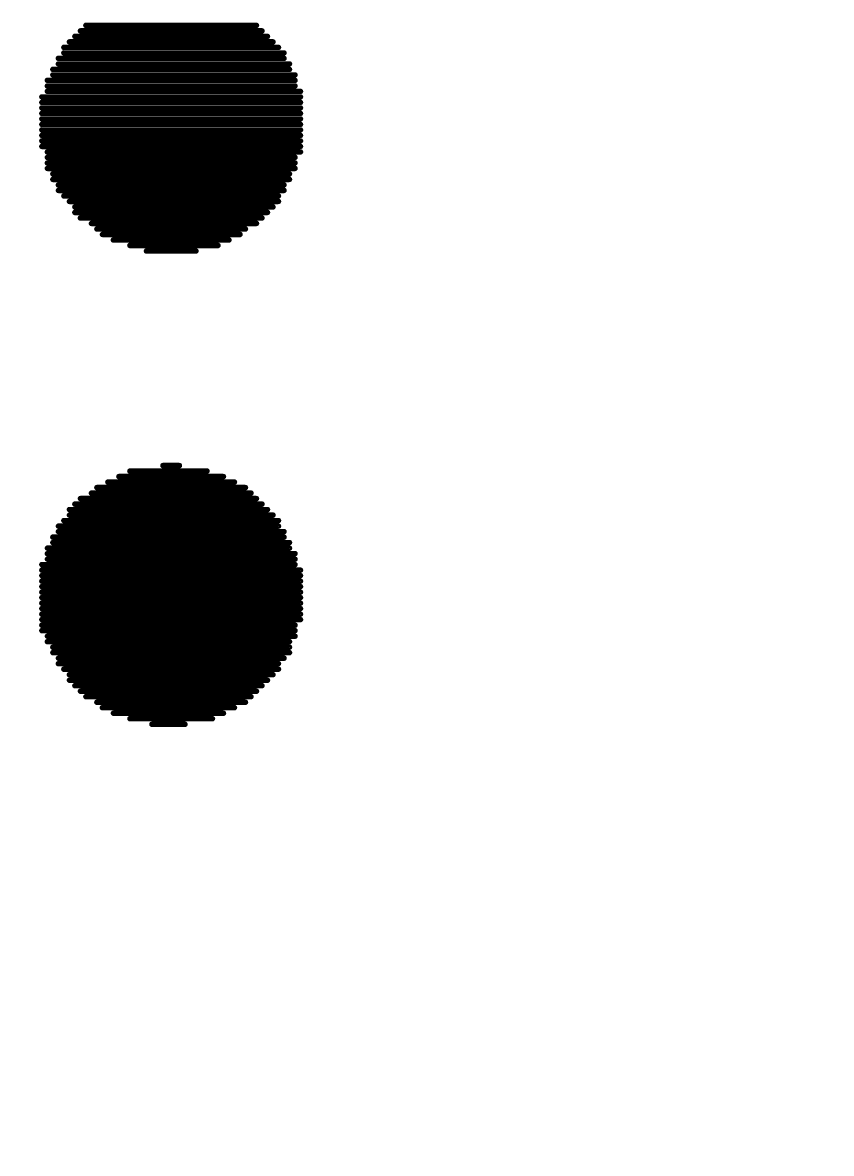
# Model space of a CAD drawing. Header units: millimetres. Extents: x -46.4 to 46.4, y -47.3 to 46.4.
# Drawn here: x -18.82 to -17.887, y -2.687 to -1.382 of the extents above; entities that cross this region are included whole.
import ezdxf

# ---------------------------------------------------------------- set-up
doc = ezdxf.new("R2010")
doc.units = ezdxf.units.MM
doc.layers.add('BottomOverlay', color=54, linetype='Continuous')
doc.layers.add('Mechanical1', color=6, linetype='Continuous')

# ---------------------------------------------------------------- blocks, each defined once
blk = doc.blocks.new('________2')
at = {"layer": 'BottomOverlay', "const_width": 0.00635}
for points in [[(5.253, -4.3849), (5.4498, -4.3849)], [(5.2403, -4.3976), (5.4625, -4.3976)], [(5.2466, -4.3913), (5.4562, -4.3913)], [(5.2276, -4.4103), (5.4752, -4.4103)], [(5.2339, -4.404), (5.4689, -4.404)], [(5.2212, -4.423), (5.4816, -4.423)], [(5.2276, -4.4167), (5.4816, -4.4167)], [(5.2149, -4.4357), (5.4879, -4.4357)], [(5.2212, -4.4294), (5.4879, -4.4294)], [(5.2085, -4.4484), (5.4943, -4.4484)], [(5.2149, -4.4421), (5.4943, -4.4421)], [(5.2085, -4.4548), (5.4943, -4.4548)], [(5.2085, -4.4611), (5.5006, -4.4611)], [(5.2022, -4.4675), (5.5006, -4.4675)], [(5.2022, -4.4738), (5.5006, -4.4738)], [(5.2022, -4.4802), (5.5006, -4.4802)], [(5.2022, -4.4865), (5.5006, -4.4865)], [(5.2022, -4.4929), (5.5006, -4.4929)], [(5.2022, -4.4992), (5.5006, -4.4992)], [(5.2022, -4.5056), (5.5006, -4.5056)], [(5.2022, -4.5119), (5.5006, -4.5119)], [(5.2022, -4.5183), (5.5006, -4.5183)], [(5.2022, -4.5246), (5.5006, -4.5246)], [(5.2085, -4.531), (5.5006, -4.531)], [(5.2085, -4.5373), (5.4943, -4.5373)], [(5.2085, -4.5437), (5.4943, -4.5437)], [(5.2085, -4.55), (5.4943, -4.55)], [(5.2149, -4.5564), (5.4879, -4.5564)], [(5.2149, -4.5627), (5.4879, -4.5627)], [(5.2212, -4.5691), (5.4816, -4.5691)], [(5.2212, -4.5754), (5.4816, -4.5754)], [(5.2276, -4.5818), (5.4752, -4.5818)], [(5.2339, -4.5881), (5.4752, -4.5881)], [(5.2403, -4.5945), (5.4689, -4.5945)], [(5.2403, -4.6008), (5.4625, -4.6008)], [(5.2466, -4.6072), (5.4562, -4.6072)], [(5.2593, -4.6135), (5.4498, -4.6135)], [(5.2657, -4.6199), (5.4371, -4.6199)], [(5.272, -4.6262), (5.4308, -4.6262)], [(5.2847, -4.6326), (5.4181, -4.6326)], [(5.3038, -4.6389), (5.4054, -4.6389)], [(5.3228, -4.6453), (5.38, -4.6453)], [(5.3419, -4.8929), (5.3609, -4.8929)], [(5.2911, -4.9056), (5.4117, -4.9056)], [(5.3038, -4.8993), (5.3927, -4.8993)], [(5.2657, -4.9183), (5.4371, -4.9183)], [(5.2784, -4.912), (5.4244, -4.912)], [(5.2466, -4.931), (5.4498, -4.931)], [(5.2593, -4.9247), (5.4435, -4.9247)], [(5.2339, -4.9437), (5.4625, -4.9437)], [(5.2403, -4.9374), (5.4562, -4.9374)], [(5.2276, -4.9564), (5.4752, -4.9564)], [(5.2339, -4.9501), (5.4689, -4.9501)], [(5.2212, -4.9628), (5.4752, -4.9628)], [(5.2212, -4.9691), (5.4816, -4.9691)], [(5.2149, -4.9755), (5.4816, -4.9755)], [(5.2149, -4.9818), (5.4879, -4.9818)], [(5.2085, -4.9882), (5.4879, -4.9882)], [(5.2085, -4.9945), (5.4943, -4.9945)], [(5.2085, -5.0009), (5.4943, -5.0009)], [(5.2022, -5.0072), (5.4943, -5.0072)], [(5.2022, -5.0136), (5.5006, -5.0136)], [(5.2022, -5.0199), (5.5006, -5.0199)], [(5.2022, -5.0263), (5.5006, -5.0263)], [(5.2022, -5.0326), (5.5006, -5.0326)], [(5.2022, -5.039), (5.5006, -5.039)], [(5.2022, -5.0453), (5.5006, -5.0453)], [(5.2022, -5.0517), (5.5006, -5.0517)], [(5.2022, -5.058), (5.5006, -5.058)], [(5.2022, -5.0644), (5.5006, -5.0644)], [(5.2022, -5.0707), (5.5006, -5.0707)], [(5.2022, -5.0771), (5.4943, -5.0771)], [(5.2022, -5.0834), (5.4943, -5.0834)], [(5.2085, -5.0898), (5.4943, -5.0898)], [(5.2085, -5.0961), (5.4879, -5.0961)], [(5.2149, -5.1025), (5.4879, -5.1025)], [(5.2149, -5.1088), (5.4879, -5.1088)], [(5.2212, -5.1152), (5.4816, -5.1152)], [(5.2212, -5.1215), (5.4752, -5.1215)], [(5.2276, -5.1279), (5.4752, -5.1279)], [(5.2339, -5.1342), (5.4689, -5.1342)], [(5.2339, -5.1406), (5.4625, -5.1406)], [(5.2403, -5.1469), (5.4562, -5.1469)], [(5.2466, -5.1533), (5.4498, -5.1533)], [(5.253, -5.1596), (5.4435, -5.1596)], [(5.2657, -5.166), (5.4371, -5.166)], [(5.272, -5.1723), (5.4244, -5.1723)], [(5.2847, -5.1787), (5.4117, -5.1787)], [(5.3038, -5.185), (5.399, -5.185)], [(5.3292, -5.1914), (5.3673, -5.1914)]]:
    blk.add_lwpolyline(points, dxfattribs=at)
at = {"layer": 'BottomOverlay', "const_width": 0.00317}
for points in [[(5.2514, -4.3849, 1), (5.2546, -4.3849, 1)], [(5.4483, -4.3849, 1), (5.4514, -4.3849, 1)], [(5.2387, -4.3976, 1), (5.2419, -4.3976, 1)], [(5.2451, -4.3913, 1), (5.2482, -4.3913, 1)], [(5.4546, -4.3913, 1), (5.4578, -4.3913, 1)], [(5.461, -4.3976, 1), (5.4641, -4.3976, 1)], [(5.226, -4.4103, 1), (5.2292, -4.4103, 1)], [(5.2324, -4.404, 1), (5.2355, -4.404, 1)], [(5.4673, -4.404, 1), (5.4705, -4.404, 1)], [(5.4737, -4.4103, 1), (5.4768, -4.4103, 1)], [(5.2197, -4.423, 1), (5.2228, -4.423, 1)], [(5.226, -4.4167, 1), (5.2292, -4.4167, 1)], [(5.48, -4.4167, 1), (5.4832, -4.4167, 1)], [(5.48, -4.423, 1), (5.4832, -4.423, 1)], [(5.2133, -4.4357, 1), (5.2165, -4.4357, 1)], [(5.2197, -4.4294, 1), (5.2228, -4.4294, 1)], [(5.4864, -4.4294, 1), (5.4895, -4.4294, 1)], [(5.4864, -4.4357, 1), (5.4895, -4.4357, 1)], [(5.207, -4.4484, 1), (5.2101, -4.4484, 1)], [(5.2133, -4.4421, 1), (5.2165, -4.4421, 1)], [(5.4927, -4.4421, 1), (5.4959, -4.4421, 1)], [(5.4927, -4.4484, 1), (5.4959, -4.4484, 1)], [(5.207, -4.4548, 1), (5.2101, -4.4548, 1)], [(5.207, -4.4611, 1), (5.2101, -4.4611, 1)], [(5.4927, -4.4548, 1), (5.4959, -4.4548, 1)], [(5.4991, -4.4611, 1), (5.5022, -4.4611, 1)], [(5.2006, -4.4675, 1), (5.2038, -4.4675, 1)], [(5.2006, -4.4738, 1), (5.2038, -4.4738, 1)], [(5.4991, -4.4675, 1), (5.5022, -4.4675, 1)], [(5.4991, -4.4738, 1), (5.5022, -4.4738, 1)], [(5.2006, -4.4802, 1), (5.2038, -4.4802, 1)], [(5.2006, -4.4865, 1), (5.2038, -4.4865, 1)], [(5.4991, -4.4802, 1), (5.5022, -4.4802, 1)], [(5.4991, -4.4865, 1), (5.5022, -4.4865, 1)], [(5.2006, -4.4929, 1), (5.2038, -4.4929, 1)], [(5.2006, -4.4992, 1), (5.2038, -4.4992, 1)], [(5.4991, -4.4929, 1), (5.5022, -4.4929, 1)], [(5.4991, -4.4992, 1), (5.5022, -4.4992, 1)], [(5.2006, -4.5056, 1), (5.2038, -4.5056, 1)], [(5.2006, -4.5119, 1), (5.2038, -4.5119, 1)], [(5.4991, -4.5056, 1), (5.5022, -4.5056, 1)], [(5.4991, -4.5119, 1), (5.5022, -4.5119, 1)], [(5.2006, -4.5183, 1), (5.2038, -4.5183, 1)], [(5.2006, -4.5246, 1), (5.2038, -4.5246, 1)], [(5.207, -4.531, 1), (5.2101, -4.531, 1)], [(5.4991, -4.5183, 1), (5.5022, -4.5183, 1)], [(5.4991, -4.5246, 1), (5.5022, -4.5246, 1)], [(5.4991, -4.531, 1), (5.5022, -4.531, 1)], [(5.207, -4.5373, 1), (5.2101, -4.5373, 1)], [(5.207, -4.5437, 1), (5.2101, -4.5437, 1)], [(5.4927, -4.5373, 1), (5.4959, -4.5373, 1)], [(5.4927, -4.5437, 1), (5.4959, -4.5437, 1)], [(5.207, -4.55, 1), (5.2101, -4.55, 1)], [(5.2133, -4.5564, 1), (5.2165, -4.5564, 1)], [(5.4864, -4.5564, 1), (5.4895, -4.5564, 1)], [(5.4927, -4.55, 1), (5.4959, -4.55, 1)], [(5.2133, -4.5627, 1), (5.2165, -4.5627, 1)], [(5.2197, -4.5691, 1), (5.2228, -4.5691, 1)], [(5.48, -4.5691, 1), (5.4832, -4.5691, 1)], [(5.4864, -4.5627, 1), (5.4895, -4.5627, 1)], [(5.2197, -4.5754, 1), (5.2228, -4.5754, 1)], [(5.226, -4.5818, 1), (5.2292, -4.5818, 1)], [(5.4737, -4.5818, 1), (5.4768, -4.5818, 1)], [(5.48, -4.5754, 1), (5.4832, -4.5754, 1)], [(5.2324, -4.5881, 1), (5.2355, -4.5881, 1)], [(5.2387, -4.5945, 1), (5.2419, -4.5945, 1)], [(5.4673, -4.5945, 1), (5.4705, -4.5945, 1)], [(5.4737, -4.5881, 1), (5.4768, -4.5881, 1)], [(5.2387, -4.6008, 1), (5.2419, -4.6008, 1)], [(5.2451, -4.6072, 1), (5.2482, -4.6072, 1)], [(5.4546, -4.6072, 1), (5.4578, -4.6072, 1)], [(5.461, -4.6008, 1), (5.4641, -4.6008, 1)], [(5.2578, -4.6135, 1), (5.2609, -4.6135, 1)], [(5.2641, -4.6199, 1), (5.2673, -4.6199, 1)], [(5.4356, -4.6199, 1), (5.4387, -4.6199, 1)], [(5.4483, -4.6135, 1), (5.4514, -4.6135, 1)], [(5.2705, -4.6262, 1), (5.2736, -4.6262, 1)], [(5.2832, -4.6326, 1), (5.2863, -4.6326, 1)], [(5.4165, -4.6326, 1), (5.4197, -4.6326, 1)], [(5.4292, -4.6262, 1), (5.4324, -4.6262, 1)], [(5.3022, -4.6389, 1), (5.3054, -4.6389, 1)], [(5.3213, -4.6453, 1), (5.3244, -4.6453, 1)], [(5.3784, -4.6453, 1), (5.3816, -4.6453, 1)], [(5.4038, -4.6389, 1), (5.407, -4.6389, 1)], [(5.3403, -4.8929, 1), (5.3435, -4.8929, 1)], [(5.3594, -4.8929, 1), (5.3625, -4.8929, 1)], [(5.2895, -4.9056, 1), (5.2927, -4.9056, 1)], [(5.3022, -4.8993, 1), (5.3054, -4.8993, 1)], [(5.3911, -4.8993, 1), (5.3943, -4.8993, 1)], [(5.4102, -4.9056, 1), (5.4133, -4.9056, 1)], [(5.2641, -4.9183, 1), (5.2673, -4.9183, 1)], [(5.2768, -4.912, 1), (5.28, -4.912, 1)], [(5.4229, -4.912, 1), (5.426, -4.912, 1)], [(5.4356, -4.9183, 1), (5.4387, -4.9183, 1)], [(5.2451, -4.931, 1), (5.2482, -4.931, 1)], [(5.2578, -4.9247, 1), (5.2609, -4.9247, 1)], [(5.4419, -4.9247, 1), (5.4451, -4.9247, 1)], [(5.4483, -4.931, 1), (5.4514, -4.931, 1)], [(5.2324, -4.9437, 1), (5.2355, -4.9437, 1)], [(5.2387, -4.9374, 1), (5.2419, -4.9374, 1)], [(5.4546, -4.9374, 1), (5.4578, -4.9374, 1)], [(5.461, -4.9437, 1), (5.4641, -4.9437, 1)], [(5.226, -4.9564, 1), (5.2292, -4.9564, 1)], [(5.2324, -4.9501, 1), (5.2355, -4.9501, 1)], [(5.4673, -4.9501, 1), (5.4705, -4.9501, 1)], [(5.4737, -4.9564, 1), (5.4768, -4.9564, 1)], [(5.2197, -4.9628, 1), (5.2228, -4.9628, 1)], [(5.2197, -4.9691, 1), (5.2228, -4.9691, 1)], [(5.4737, -4.9628, 1), (5.4768, -4.9628, 1)], [(5.48, -4.9691, 1), (5.4832, -4.9691, 1)], [(5.2133, -4.9755, 1), (5.2165, -4.9755, 1)], [(5.2133, -4.9818, 1), (5.2165, -4.9818, 1)], [(5.48, -4.9755, 1), (5.4832, -4.9755, 1)], [(5.4864, -4.9818, 1), (5.4895, -4.9818, 1)], [(5.207, -4.9882, 1), (5.2101, -4.9882, 1)], [(5.207, -4.9945, 1), (5.2101, -4.9945, 1)], [(5.207, -5.0009, 1), (5.2101, -5.0009, 1)], [(5.4864, -4.9882, 1), (5.4895, -4.9882, 1)], [(5.4927, -4.9945, 1), (5.4959, -4.9945, 1)], [(5.4927, -5.0009, 1), (5.4959, -5.0009, 1)], [(5.2006, -5.0072, 1), (5.2038, -5.0072, 1)], [(5.2006, -5.0136, 1), (5.2038, -5.0136, 1)], [(5.4927, -5.0072, 1), (5.4959, -5.0072, 1)], [(5.4991, -5.0136, 1), (5.5022, -5.0136, 1)], [(5.2006, -5.0199, 1), (5.2038, -5.0199, 1)], [(5.2006, -5.0263, 1), (5.2038, -5.0263, 1)], [(5.4991, -5.0199, 1), (5.5022, -5.0199, 1)], [(5.4991, -5.0263, 1), (5.5022, -5.0263, 1)], [(5.2006, -5.0326, 1), (5.2038, -5.0326, 1)], [(5.2006, -5.039, 1), (5.2038, -5.039, 1)], [(5.4991, -5.0326, 1), (5.5022, -5.0326, 1)], [(5.4991, -5.039, 1), (5.5022, -5.039, 1)], [(5.2006, -5.0453, 1), (5.2038, -5.0453, 1)], [(5.2006, -5.0517, 1), (5.2038, -5.0517, 1)], [(5.4991, -5.0453, 1), (5.5022, -5.0453, 1)], [(5.4991, -5.0517, 1), (5.5022, -5.0517, 1)], [(5.2006, -5.058, 1), (5.2038, -5.058, 1)], [(5.2006, -5.0644, 1), (5.2038, -5.0644, 1)], [(5.4991, -5.058, 1), (5.5022, -5.058, 1)], [(5.4991, -5.0644, 1), (5.5022, -5.0644, 1)], [(5.2006, -5.0707, 1), (5.2038, -5.0707, 1)], [(5.2006, -5.0771, 1), (5.2038, -5.0771, 1)], [(5.4927, -5.0771, 1), (5.4959, -5.0771, 1)], [(5.4991, -5.0707, 1), (5.5022, -5.0707, 1)], [(5.2006, -5.0834, 1), (5.2038, -5.0834, 1)], [(5.207, -5.0898, 1), (5.2101, -5.0898, 1)], [(5.4927, -5.0834, 1), (5.4959, -5.0834, 1)], [(5.4927, -5.0898, 1), (5.4959, -5.0898, 1)], [(5.207, -5.0961, 1), (5.2101, -5.0961, 1)], [(5.2133, -5.1025, 1), (5.2165, -5.1025, 1)], [(5.4864, -5.0961, 1), (5.4895, -5.0961, 1)], [(5.4864, -5.1025, 1), (5.4895, -5.1025, 1)], [(5.2133, -5.1088, 1), (5.2165, -5.1088, 1)], [(5.2197, -5.1152, 1), (5.2228, -5.1152, 1)], [(5.48, -5.1152, 1), (5.4832, -5.1152, 1)], [(5.4864, -5.1088, 1), (5.4895, -5.1088, 1)], [(5.2197, -5.1215, 1), (5.2228, -5.1215, 1)], [(5.226, -5.1279, 1), (5.2292, -5.1279, 1)], [(5.4737, -5.1215, 1), (5.4768, -5.1215, 1)], [(5.4737, -5.1279, 1), (5.4768, -5.1279, 1)], [(5.2324, -5.1342, 1), (5.2355, -5.1342, 1)], [(5.2324, -5.1406, 1), (5.2355, -5.1406, 1)], [(5.461, -5.1406, 1), (5.4641, -5.1406, 1)], [(5.4673, -5.1342, 1), (5.4705, -5.1342, 1)], [(5.2387, -5.1469, 1), (5.2419, -5.1469, 1)], [(5.2451, -5.1533, 1), (5.2482, -5.1533, 1)], [(5.4483, -5.1533, 1), (5.4514, -5.1533, 1)], [(5.4546, -5.1469, 1), (5.4578, -5.1469, 1)], [(5.2514, -5.1596, 1), (5.2546, -5.1596, 1)], [(5.2641, -5.166, 1), (5.2673, -5.166, 1)], [(5.4356, -5.166, 1), (5.4387, -5.166, 1)], [(5.4419, -5.1596, 1), (5.4451, -5.1596, 1)], [(5.2705, -5.1723, 1), (5.2736, -5.1723, 1)], [(5.2832, -5.1787, 1), (5.2863, -5.1787, 1)], [(5.4102, -5.1787, 1), (5.4133, -5.1787, 1)], [(5.4229, -5.1723, 1), (5.426, -5.1723, 1)], [(5.3022, -5.185, 1), (5.3054, -5.185, 1)], [(5.3276, -5.1914, 1), (5.3308, -5.1914, 1)], [(5.3657, -5.1914, 1), (5.3689, -5.1914, 1)], [(5.3975, -5.185, 1), (5.4006, -5.185, 1)]]:
    blk.add_lwpolyline(points, format="xyb", close=True, dxfattribs=at)

msp = doc.modelspace()

# ---------------------------------------------------------------- linework, layer by layer
at = {"layer": 'BottomOverlay', "const_width": 0.508}
msp.add_lwpolyline([(-12.3943, -8.4487, -0.221527), (-28.929, -0.9392)], format="xyb", dxfattribs=at)
at = {"layer": 'Mechanical1', "const_width": 0.254}
msp.add_lwpolyline([(0, -46.2567, -0.414214), (-46.2567, 0)], format="xyb", dxfattribs=at)

# ---------------------------------------------------------------- block references
at = {"rotation": 360}
msp.add_blockref('________2', (-24, 3), dxfattribs=at)

doc.saveas('drawing.dxf')
